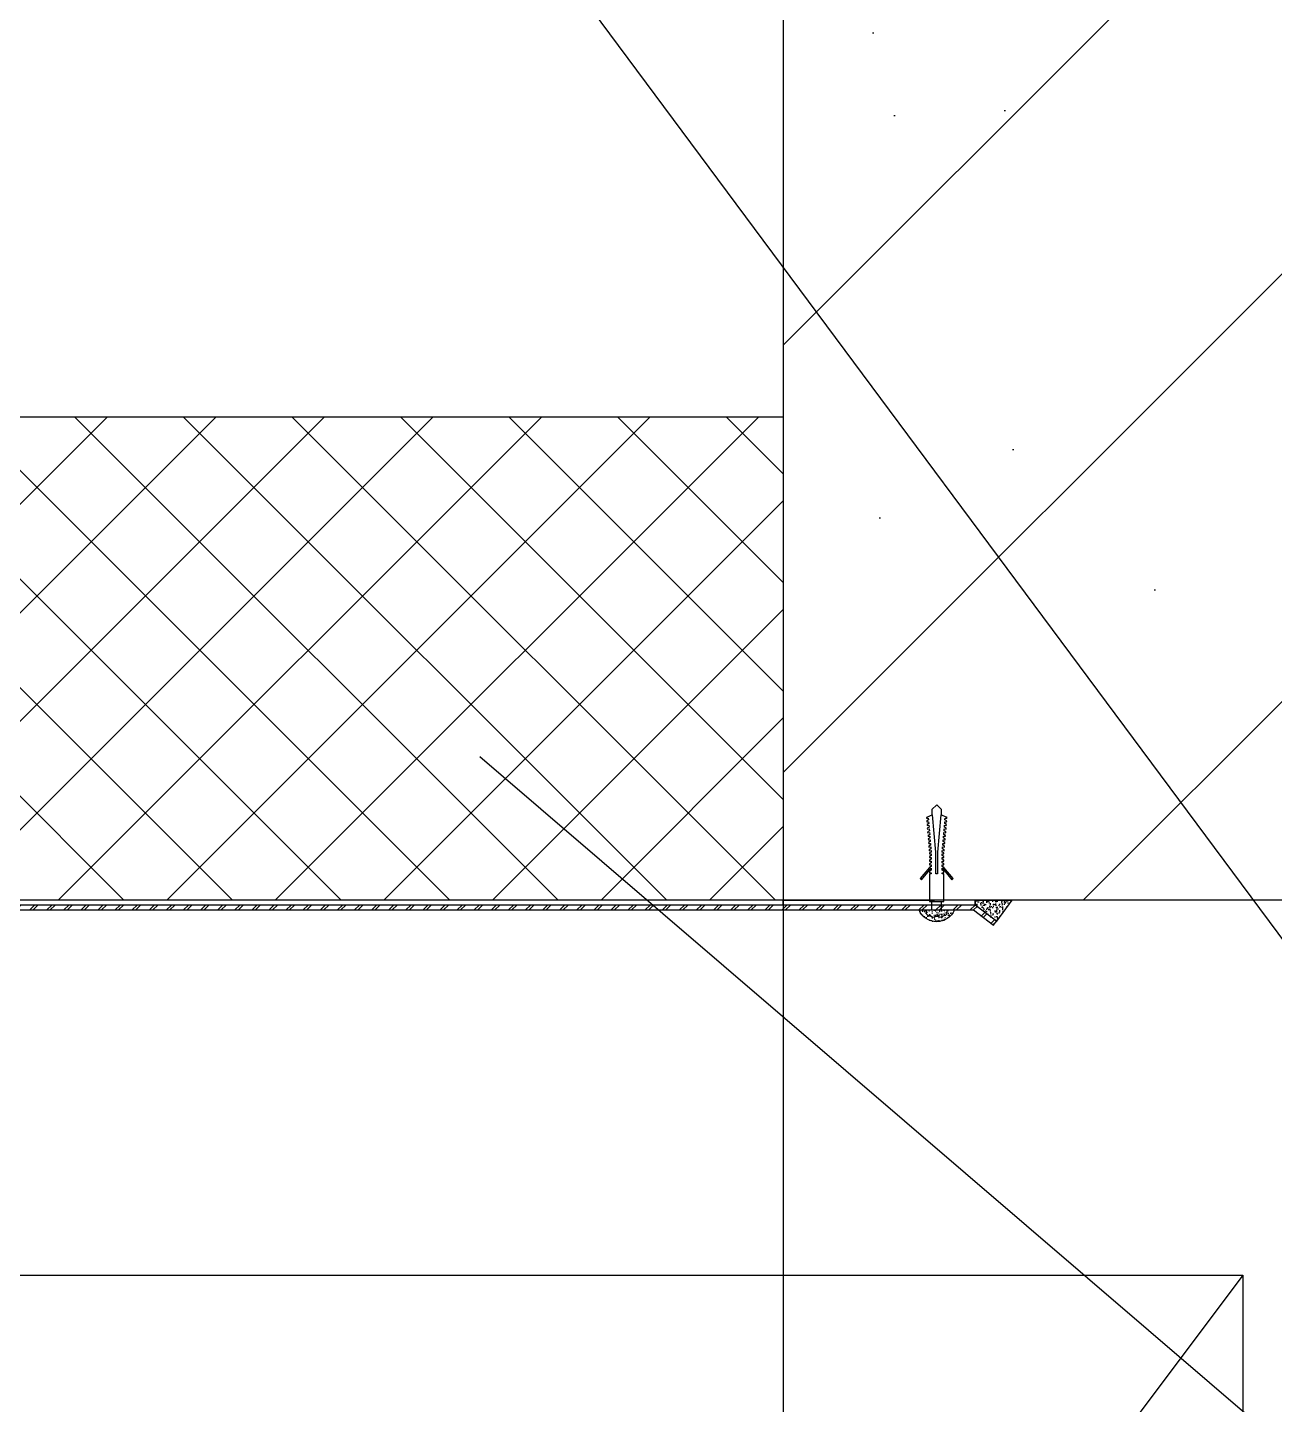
# Model space of a CAD drawing. Header units: millimetres. Extents: x 12351878 to 12381578, y 696206 to 738256.
# Drawn here: x 12366572 to 12367088, y 710675 to 711244 of the extents above; entities that cross this region are included whole.
import ezdxf

# ---------------------------------------------------------------- set-up
doc = ezdxf.new("R2010")
doc.units = ezdxf.units.MM
doc.header["$LTSCALE"] = 1000
for name, pattern in [('CENTER', [50.800000000000004, 31.75, -6.35, 6.35, -6.35]), ('DOT2', [0.125, 0, -0.125]), ('HIDDEN', [0.125, 0.0625, -0.0625]), ('HIDDENX2', [19.049999999999997, 12.7, -6.35])]:
    doc.linetypes.add(name, pattern=pattern)
for name, color, linetype in [('A-WALL', 5, 'Continuous'), ('A-WALL-PATT', 8, 'Continuous'), ('DIM_LEAD', 3, 'Continuous'), ('ELASTROMER-V', 241, 'Continuous'), ('FASTENER', 191, 'Continuous'), ('GRID', 8, 'CENTER'), ('GZDI-J建筑-立面-后可见线', 252, 'Continuous'), ('INSUL', 8, 'HIDDEN'), ('SILICONE', 8, 'Continuous'), ('STEEL', 3, 'Continuous'), ('STEEL-V', 71, 'Continuous'), ('SYMBOL', 7, 'Continuous')]:
    doc.layers.add(name, color=color, linetype=linetype)

# ---------------------------------------------------------------- blocks, each defined once
blk = doc.blocks.new('*U60')
at = {"color": 0, "linetype": 'ByBlock'}
for p, q in [((-2.000000000000454, 0), (-2.000000000000454, -3.499999999977263)), ((1.999999999999545, 0), (1.999999999999545, -3.499999999977263))]:
    blk.add_line(p, q, dxfattribs=at)
blk.add_lwpolyline([(-3.631647999078154, 2.137003523466773, -0.0990596780167006), (-0.9599999999996952, 3.055712998712806), (-0.9599999999996952, 2.729140914976596), (0.9599999999996952, 2.729140914976596), (0.9599999999996952, 3.055712998712806, -0.0990596780167006), (3.631647999078154, 2.137003523466773, -0.2665876613401604), (4.199999999999477, 1.146785520481898), (4.199999999999477, 0.2400000000006912, -0.4142135623730937), (3.959999999999695, 0), (-3.959999999999695, 0, -0.4142135623731049), (-4.200000000000613, 0.2400000000006912), (-4.200000000000613, 1.146785520481898, -0.2665876613401604)], format="xyb", close=True, dxfattribs=at)
blk.add_lwpolyline([(-6.855000000000018, -12.99599999997735), (-3.000000000000453, -17.59199999997736), (-2.250000000000454, -17.96699999997736), (-2.250000000000454, -18.71699999997736), (-3.000000000000453, -18.71699999997736), (-3.000000000000453, -19.09199999997736), (-2.250000000000454, -19.46699999997736), (-2.250000000000454, -20.21699999997736), (-3.000000000000453, -20.21699999997736), (-3.000000000000453, -20.59199999997736), (-2.250000000000454, -20.96699999997736), (-2.250000000000454, -21.71699999997736), (-3.000000000000453, -21.71699999997736), (-3.000000000000453, -22.09199999997736), (-2.250000000000454, -22.46699999997736), (-2.250000000000454, -23.21699999997736), (-3.000000000000453, -23.21699999997736), (-3.000000000000453, -23.59199999997736), (-2.250000000000454, -23.96699999997736), (-2.250000000000454, -24.55649999997741), (-3.059999999999945, -24.48599999997714), (-3.105000000000018, -24.85949999997729), (-2.384999999999763, -25.29749999997739), (-2.445000000000163, -26.04449999997723), (-3.195000000000163, -25.97999999997728), (-3.224999999999909, -26.35349999997697), (-2.519999999999981, -26.79149999997752), (-2.580000000000381, -27.53999999997723), (-3.330000000000382, -27.47399999997742), (-3.360000000000127, -27.84749999997712), (-2.639999999999872, -28.28699999997752), (-2.7150000000006, -29.03399999997737), (-3.4650000000006, -28.96799999997757), (-3.494999999999436, -29.34149999997726), (-2.77500000000009, -29.7809999999772), (-2.849999999999909, -30.52799999997751), (-3.584999999999581, -30.46199999997725), (-3.615000000000236, -30.8354999999774), (-2.910000000000309, -31.27499999997735), (-2.969999999999799, -32.0219999999772), (-3.719999999999799, -31.95749999997725), (-3.750000000000453, -32.3309999999774), (-3.045000000000527, -32.76899999997704), (-3.105000000000018, -33.51599999997733), (-3.855000000000018, -33.45149999997694), (-3.884999999999764, -33.82499999997754), (-3.164999999999508, -34.26299999997718), (-3.240000000000236, -35.01149999997733), (-3.974999999999909, -34.94549999997708), (-4.019999999999982, -35.31899999997722), (-3.299999999999727, -35.75849999997762), (-3.360000000000127, -36.50549999997702), (-4.110000000000127, -36.43949999997722), (-4.139999999999872, -36.81299999997737), (-3.434999999999945, -37.25249999997732), (-3.494999999999436, -37.99949999997716), (-4.244999999999436, -37.93349999997736), (-4.27500000000009, -38.30699999997705), (-1.724999999999909, -39.28349999997727), (-0.3750000000004547, -23.88749999997754), (-0.3750000000004547, -14.87999999997737), (0.3749999999995452, -14.87999999997737), (0.3749999999995452, -23.88749999997754), (1.724999999999909, -39.28349999997727), (4.27500000000009, -38.30699999997705), (4.230000000000018, -37.93349999997736), (3.495000000000345, -37.99949999997716), (3.419999999999618, -37.25249999997732), (4.139999999999872, -36.81299999997737), (4.110000000000127, -36.43949999997722), (3.360000000000127, -36.50549999997702), (3.284999999999399, -35.75849999997762), (4.005000000000563, -35.31899999997722), (3.974999999999909, -34.94549999997708), (3.224999999999909, -35.01149999997733), (3.165000000000418, -34.26299999997718), (3.870000000000345, -33.82499999997754), (3.83999999999969, -33.45149999997694), (3.08999999999969, -33.51599999997733), (3.0300000000002, -32.76899999997704), (3.749999999999545, -32.3309999999774), (3.704999999999472, -31.95749999997725), (2.969999999999799, -32.0219999999772), (2.894999999999981, -31.27499999997735), (3.615000000000236, -30.8354999999774), (3.585000000000491, -30.46199999997725), (2.835000000000491, -30.52799999997751), (2.77500000000009, -29.7809999999772), (3.480000000000018, -29.34149999997726), (3.450000000000272, -28.96799999997757), (2.700000000000272, -29.03399999997737), (2.639999999999872, -28.28699999997752), (3.344999999999799, -27.84749999997712), (3.315000000000054, -27.47399999997742), (2.565000000000054, -27.53999999997723), (2.505000000000563, -26.79149999997752), (3.224999999999909, -26.35349999997697), (3.195000000000163, -25.97999999997728), (2.445000000000163, -26.04449999997723), (2.370000000000345, -25.29749999997739), (3.08999999999969, -24.85949999997729), (3.059999999999945, -24.48599999997714), (2.249999999999545, -24.55649999997741), (2.249999999999545, -23.96699999997736), (2.999999999999545, -23.59199999997736), (2.999999999999545, -23.21699999997736), (2.249999999999545, -23.21699999997736), (2.249999999999545, -22.46699999997736), (2.999999999999545, -22.09199999997736), (2.999999999999545, -21.71699999997736), (2.249999999999545, -21.71699999997736), (2.249999999999545, -20.96699999997736), (2.999999999999545, -20.59199999997736), (2.999999999999545, -20.21699999997736), (2.249999999999545, -20.21699999997736), (2.249999999999545, -19.46699999997736), (2.999999999999545, -19.09199999997736), (2.999999999999545, -18.71699999997736), (2.249999999999545, -18.71699999997736), (2.249999999999545, -17.96699999997736), (2.999999999999545, -17.59199999997736), (6.855000000000018, -12.99599999997735), (6.284999999999398, -12.51449999997749), (2.325000000000272, -17.21699999997736), (2.249999999999545, -17.21699999997736), (2.249999999999545, -16.46699999997736), (2.999999999999545, -16.09199999997736), (2.999999999999545, -15.34199999997736), (2.249999999999545, -15.34199999997736), (2.249999999999545, -14.96699999997736), (2.999999999999545, -14.96699999997736), (2.999999999999545, -3.499999999977263), (-3.000000000000453, -3.499999999977263), (-3.000000000000453, -14.96699999997736), (-2.250000000000454, -14.96699999997736), (-2.250000000000454, -15.34199999997736), (-3.000000000000453, -15.34199999997736), (-3.000000000000453, -16.09199999997736), (-2.250000000000454, -16.46699999997736), (-2.250000000000454, -17.21699999997736), (-2.3400000000006, -17.21699999997736), (-6.285000000000308, -12.51449999997749)], close=True, dxfattribs=at)
blk.add_lwpolyline([(-2.000000000000454, -39.17819117644785), (-2.000000000000454, -41.50724637678876), (-4.547e-13, -43.49999999997726), (1.999999999999545, -41.4927007299043), (1.999999999999545, -39.17819117644785)], dxfattribs=at)
blk = doc.blocks.new('gyqs06')
at = {"layer": 'A-WALL-PATT'}
h = blk.add_hatch(dxfattribs=at)
h.set_pattern_fill('钢筋混凝土', color=256, scale=50, style=0)
h.set_pattern_definition([(45, (0, 0), (-88.38834764831843, 88.38834764831844), []), (49.99999999999999, (0, 0), (358.6300913003767, -31.37606749129755), [37.5, -412.5]), (355, (0, 0), (-69.3756668065, 376.0960668500059), [30, -330]), (100.4514, (29.88584, -2.61467), (289.2546908570108, 344.7197710304768), [31.870095, -350.571056]), (46.18420000000002, (0, 100), (533.6205243128222, -82.75950716450905), [56.24999999999999, -618.7499999999999]), (96.6356, (44.4683725, 93.1033465), (467.3313527743517, 487.0589354502209), [47.805144, -525.8565]), (351.1842, (0, 100), (467.3309725668136, 487.0593004626623), [45, -495]), (21, (50, 75), (298.4535260592309, -201.3094453326694), [37.5, -412.5]), (326.0000000000001, (50, 75), (121.6576659607909, 362.5750225234265), [30, -330]), (71.4514, (74.8711165, 58.224197), (420.111314290745, 161.2652483549762), [31.870095, -350.571056]), (37.50000000000001, (0, 0), (6.079927658645334, 166.4469269156558), [0, -326, 0, -335, 0, -331.25]), (7.499999999999999, (0, 0), (131.5347687210743, 197.2058559411801), [0, -191, 0, -318.5, 0, -126.25]), (327.5, (-111.5, 0), (266.9112180862045, -11.27743586718988), [0, -125, 0, -390, 0, -517.5]), (317.5, (-161.5, 0), (291.5930846711931, 50.05249116615887), [0, -162.5, 0, -259, 0, -367.5])])
h.paths.add_polyline_path([(3870.333328117927, 2477.238323600072), (3736.999994784593, 2310.571656933406), (3736.999994784594, 1910.571656933404), (4136.999994784594, 1910.571656933404), (4136.999994784594, 2560.571656933404)])
at = {"layer": 'INSUL', "linetype": 'ByBlock'}
h = blk.add_hatch(dxfattribs=at)
h.set_pattern_fill('ANSI37', color=256, scale=20)
h.set_pattern_definition([(45, (-12393068.00000522, -704772.9283430666), (-22.45064030267288, 22.45064030267288), []), (135, (-12393068.00000522, -704772.9283430666), (-22.45064030267288, -22.45064030267288), [])])
h.paths.add_polyline_path([(3349.00003737025, 2110.571657034801), (3736.99999493733, 2110.571657166816), (3736.99999493733, 1910.571657066466), (3349.00003737025, 1910.571656934451)])
at = {"layer": 'SILICONE'}
h = blk.add_hatch(dxfattribs=at)
h.set_pattern_fill('AR-SAND', color=256, angle=270, style=0)
h.set_pattern_definition([(307.5, (-15290.82525335997, 98172.3921169826), (1.926823769013159, 0.0629933581096078), [0, -1.519999999999991, 0, -1.699999999999991, 0, -1.624999999999991]), (277.5, (-15290.82525335997, 98172.3921169826), (2.82214606522974, -1.769776705267728), [0, -0.82, 0, -1.37, 0, -0.525]), (237.5, (-15290.82525335997, 98173.62211698259), (0.005659053536964369, -3.114141861751495), [0, -0.5, 0, -1.8, 0, -2.35]), (227.5, (-15290.82525335997, 98173.62211698259), (0.8776755649342488, -3.006126604572294), [0, -0.2499999999999978, 0, -1.179999999999982, 0, -1.349999999999982])])
h.paths.add_polyline_path([(3825.136006196961, 1901.870932353777), (3816.376809826121, 1908.571656809538), (3816.376809826121, 1910.571656809538), (3831.478907035664, 1910.571656809538)])
h = blk.add_hatch(dxfattribs=at)
h.set_pattern_fill('AR-SAND', color=256, angle=360, style=0)
h.set_pattern_definition([(37.50000000000001, (-13253.40632964298, -54849.47123824921), (-0.06299335810960767, 1.926823769013159), [0, -1.52, 0, -1.7, 0, -1.625]), (7.499999999999979, (-13253.40632964298, -54849.47123824921), (1.769776705267728, 2.82214606522974), [0, -0.82, 0, -1.37, 0, -0.525]), (327.5, (-13254.63632964343, -54849.47123824921), (3.114141861751495, 0.005659053536964179), [0, -0.5, 0, -1.8, 0, -2.35]), (317.5, (-13254.63632964343, -54849.47123824921), (3.006126604572294, 0.8776755649342486), [0, -0.2499999999999999, 0, -1.179999999999999, 0, -1.349999999999999])])
edge = h.paths.add_edge_path()
edge.add_line((3793.121029717848, 1906.571681777365), (3807.726102670655, 1906.571681360365))
edge.add_arc((3800.423566279933, 1909.596651191823), 7.904269746096027, 202.5010697065823, 337.49892702544173, ccw=False)
at = {"layer": 'STEEL-V', "linetype": 'ByBlock'}
h = blk.add_hatch(dxfattribs=at)
h.set_pattern_fill('Q119', color=256, scale=10, angle=315, style=0, pattern_type=2)
h.set_pattern_definition([(45, (-55199.13272858411, 32772.27405860706), (-3.535533905932737, 3.535533905932739), []), (45, (-55198.42562180199, 32771.56695182587), (-3.535533905932737, 3.535533905932739), [])])
h.paths.add_polyline_path([(3734.999994972721, 1908.571656809538), (3735.000012429431, 1908.57170250651), (3388.999988323078, 1908.57170250651), (3388.999935900792, 1844.561336496263), (3395.700660357252, 1835.802140124724), (3397.274443808943, 1837.036322302534), (3390.999935900792, 1845.252023100387), (3391.000005776063, 1906.571689182194), (3736.999954422936, 1906.571689182194), (3736.999936966226, 1906.571717333747), (3815.686123222113, 1906.571656809538), (3823.901824019849, 1900.297148902318), (3825.136006196961, 1901.870932353777), (3816.376809826121, 1908.571656809538)])
at = {"color": 0, "linetype": 'HIDDENX2', "elevation": 3.675081685996124e-08}
for points in [[(3386.9999679178, 1109.328941014595), (3386.9999679178, 1755.571688934579), (3926.9999679178, 1755.571688934579), (3926.9999679178, 1109.328941014595)], [(3926.9999679178, 1755.571688934579), (3386.999968022108, 1035.58177570079)]]:
    blk.add_lwpolyline(points, dxfattribs=at)
at = {"layer": 'A-WALL'}
for p in [(3736.999994784593, 2310.571656933406), (4136.999994784594, 1910.571656933404)]:
    blk.add_line(p, (3736.999994784594, 1910.571656933404), dxfattribs=at)
at = {"layer": 'ELASTROMER-V', "linetype": 'HIDDEN', "elevation": 6.858512715636135e-08}
blk.add_lwpolyline([(3736.999994972721, 1910.571656809538), (3816.376809826121, 1910.571656809538), (3816.376809826121, 1908.571656809538), (3736.999994972721, 1908.571656809538)], close=True, dxfattribs=at)
at = {"layer": 'GRID', "linetype": 'DOT2'}
blk.add_line((3486.989306552336, 2310.571656938177), (3486.989306552336, 2230.571658444707, 6.738942058110997e-08), dxfattribs=at)
at = {"layer": 'GZDI-J建筑-立面-后可见线'}
blk.add_line((3737.000006243587, 2705.854585408233, -1.411681554184574e-08), (3736.999944936484, -4.621688276529312e-08, 6.41753533369835e-08), dxfattribs=at)
at = {"layer": 'INSUL', "linetype": 'ByBlock', "elevation": -2.671660720812548e-08}
blk.add_lwpolyline([(3349.00003737025, 2110.571657034801), (3736.99999493733, 2110.571657166816), (3736.99999493733, 1910.571657066466), (3349.00003737025, 1910.571656934451)], close=True, dxfattribs=at)
at = {"layer": 'SILICONE', "elevation": 6.858512715636135e-08}
blk.add_lwpolyline([(3825.136006196961, 1901.870932353777), (3816.376809826121, 1908.571656809538), (3816.376809826121, 1910.571656809538), (3831.478907035664, 1910.571656809538), (3825.136006196961, 1901.870932353777)], dxfattribs=at)
blk.add_lwpolyline([(3793.121029717848, 1906.571681777365), (3807.726102670655, 1906.571681360365, -0.6681651147197814), (3793.121029717848, 1906.571681777365, -0.3678191468024997)], format="xyb", dxfattribs=at)
at = {"layer": 'STEEL', "elevation": 6.858512715636135e-08}
blk.add_lwpolyline([(3734.999994972721, 1908.571656809538), (3735.000012429431, 1908.57170250651), (3388.999988323078, 1908.57170250651), (3388.999935900792, 1844.561336496263), (3395.700660357252, 1835.802140124724), (3397.274443808943, 1837.036322302534), (3390.999935900792, 1845.252023100387), (3391.000005776063, 1906.571689182194), (3736.999954422936, 1906.571689182194), (3736.999936966226, 1906.571717333747), (3815.686123222113, 1906.571656809538), (3823.901824019849, 1900.297148902318), (3825.136006196961, 1901.870932353777), (3816.376809826121, 1908.571656809538)], close=True, dxfattribs=at)
at = {"layer": 'FASTENER', "rotation": 180}
blk.add_blockref('*U60', (3800.423566194251, 1906.571681568865, 6.858512715636135e-08), dxfattribs=at)

msp = doc.modelspace()

# ---------------------------------------------------------------- linework, layer by layer
at = {"layer": 'DIM_LEAD'}
for p in [(12366580.49884095, 711554.5), (12366758.99884095, 710943)]:
    msp.add_line(p, (12367518.49884095, 710291.5), dxfattribs=at)

# ---------------------------------------------------------------- block references
at = {"layer": 'SYMBOL'}
msp.add_blockref('gyqs06', (12363147.49884617, 708972.9283430666), dxfattribs=at)

doc.saveas('drawing.dxf')
